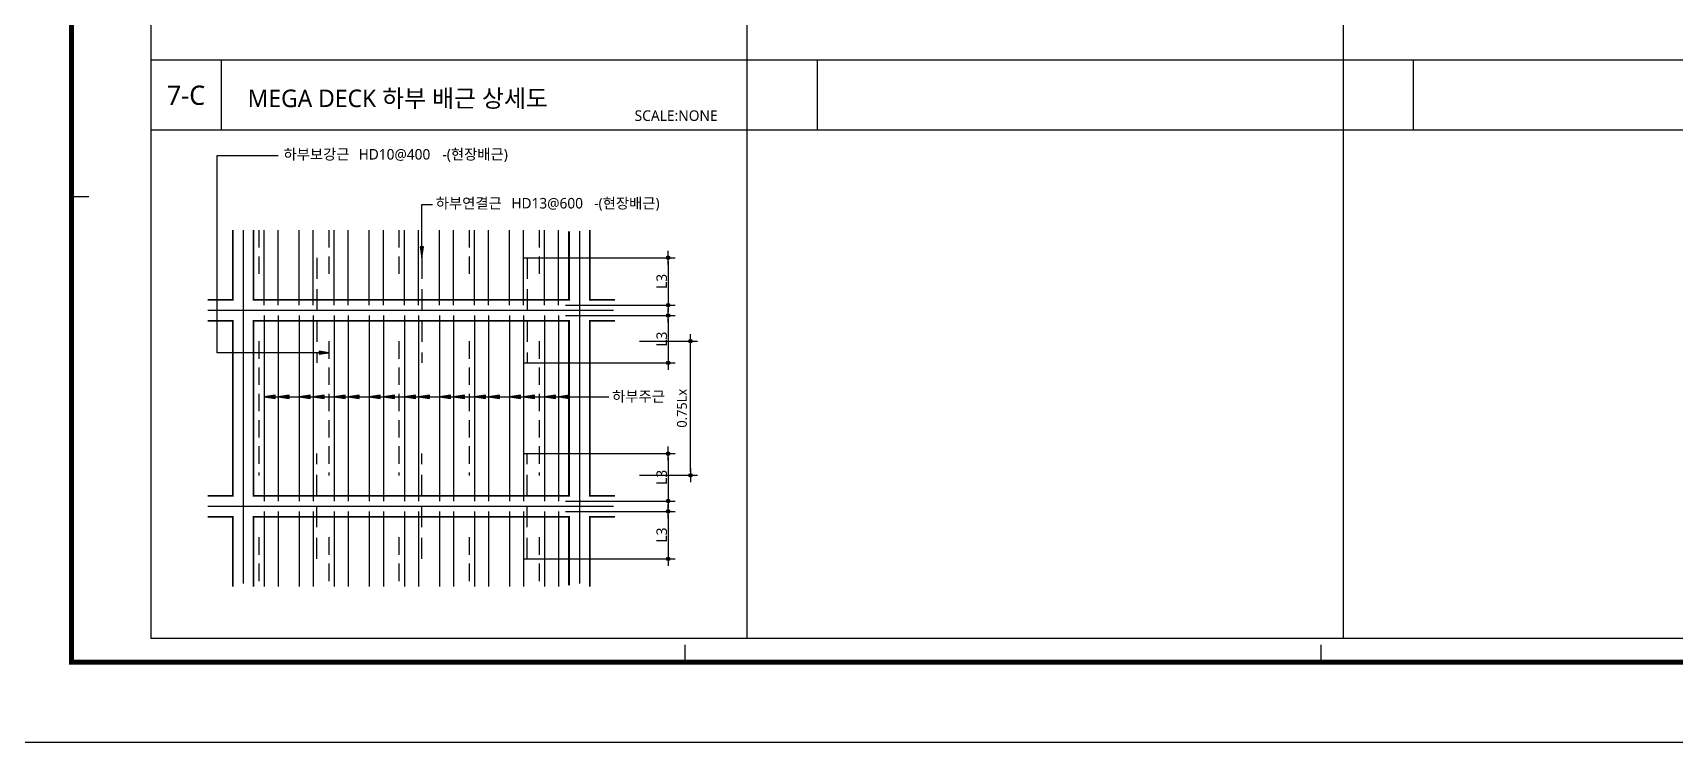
# Model space of a CAD drawing. Extents: x 10983 to 44623, y -18406 to 11294.
# Drawn here: x 27983 to 32667, y 5354 to 7378 of the extents above; entities that cross this region are included whole.
import ezdxf
from ezdxf.enums import TextEntityAlignment as Align

# ---------------------------------------------------------------- set-up
doc = ezdxf.new("R2010")
doc.units = 0
doc.header["$LTSCALE"] = 100
doc.header["$MEASUREMENT"] = 0
doc.header["$PDMODE"] = 3
doc.header["$PDSIZE"] = 10
doc.linetypes.add('CEN', pattern=[62, 60, -1, 0, -1])
doc.linetypes.add('HIDDENX2', pattern=[0.75, 0.5, -0.25])
doc.layers.get('0').update_dxf_attribs({"linetype": 'CONTINUOUS'})
doc.layers.get('Defpoints').update_dxf_attribs({"color": 165, "linetype": 'CONTINUOUS'})
for name, color, linetype in [('$$주근(이음근)', 130, 'CEN'), ('7DIM', 7, 'CONTINUOUS'), ('CEN', 1, 'CEN'), ('D-TEX1', 6, 'CONTINUOUS'), ('D-TEX3', 9, 'CONTINUOUS'), ('DIM', 7, 'CONTINUOUS'), ('E', 115, 'CONTINUOUS'), ('form', 7, 'CONTINUOUS'), ('H', 8, 'CONTINUOUS'), ('h3', 1, 'CONTINUOUS'), ('NDS_DCN', 10, 'CONTINUOUS'), ('TEXT', 3, 'CONTINUOUS'), ('TG-TABLE.TEX', 7, 'CONTINUOUS'), ('TXT', 3, 'CONTINUOUS'), ('이름', 7, 'CONTINUOUS')]:
    doc.layers.add(name, color=color, linetype=linetype)
doc.layers.add('AM_0', color=7, linetype='CONTINUOUS', lineweight=35)
doc.styles.add('H', font='malgun.ttf', dxfattribs={"width": 0.9})
doc.styles.get("Standard").update_dxf_attribs({"font": ''})
doc.styles.add('VICON TEXT', font='malgun.ttf')
doc.styles.add('맑은고딕', font='malgun.ttf')
doc.styles.get('Standard').set_extended_font_data('Haansoft Dotum')
doc.dimstyles.get("Standard").update_dxf_attribs({"dimtxt": 0.18, "dimasz": 0.18, "dimexe": 0.18, "dimexo": 0.0625, "dimgap": 0.09, "dimtad": 0, "dimtih": 1, "dimtoh": 1, "dimdec": 4, "dimzin": 0, "dimdsep": 46, "dimtxsty": 'Standard', "dimcen": 0.09, "dimadec": 0, "dimazin": 0, "dimtfac": 1, "dimtdec": 4, "dimtofl": 0, "dimtmove": 0, "dimatfit": 3, "dimfxl": 1, "dimtolj": 1, "dimtzin": 0, "dimarcsym": 0})

# ---------------------------------------------------------------- blocks, each defined once
blk = doc.blocks.new('Deck_Sh03')
at = {"layer": 'Defpoints'}
blk.add_lwpolyline([(-517.5, -296.1), (7892.5, -296.1), (7892.5, 5644), (-517.5, 5644)], close=True, dxfattribs=at)
at = {"layer": 'form', "color": 30}
for p, q in [((-226.8, 1261.3), (-176.8, 1261.3)), ((1523.9, -68.2), (1523.9, -18.2)), ((3337.4, -68.2), (3337.4, -18.2))]:
    blk.add_line(p, q, dxfattribs=at)
at = {"layer": 'form', "color": 30, "const_width": 14.2}
blk.add_lwpolyline([(-226.8, 5250), (-226.8, -68.2), (7726.8, -68.2), (7726.8, 5250)], close=True, dxfattribs=at)
at = {"layer": 'TG-TABLE.TEX', "color": 3, "ltscale": 0.5, "style": 'VICON TEXT'}
blk.add_attdef('DKTYT', text='', height=100, dxfattribs=at).set_placement((2425.2, 5047), align=Align.RIGHT)
at = {"layer": 'TXT', "ltscale": 0.5, "style": 'VICON TEXT'}
blk.add_attdef('DKTYR', text='', height=45, dxfattribs=at).set_placement((7248.4, 1495), align=Align.RIGHT)
blk = doc.blocks.new('DIMDOT')
at = {"color": 0}
blk.add_line((-2, 0), (2, 0), dxfattribs=at)
for radius in [0.5, 0.25]:
    blk.add_circle((0, 0), radius, dxfattribs=at)
blk = doc.blocks.new('*D44')
at = {"layer": '7DIM', "linetype": 'ByBlock', "lineweight": -2}
for p, q in [((1062.9, 1086.2), (1495.1, 1086.2)), ((1475.1, 1076.2), (1475.1, 960.9)), ((1182.9, 950.9), (1495.1, 950.9))]:
    blk.add_line(p, q, dxfattribs=at)
at = {"layer": 'Defpoints', "color": 0, "ltscale": 0.5}
for p in [(1042.9, 1086.2), (1162.9, 950.9), (1475.1, 950.9)]:
    blk.add_point(p, dxfattribs=at)
at = {"layer": '7DIM', "lineweight": -2, "ltscale": 0.5, "xscale": 10, "yscale": 10, "zscale": 10}
for p, rotation in [((1475.1, 1086.2), 90), ((1475.1, 950.9), 270)]:
    blk.add_blockref('DIMDOT', p, dxfattribs=dict(at, rotation=rotation))
at = {"layer": '7DIM', "color": 9, "ltscale": 0.5, "insert": (1457.1, 1018.6), "char_height": 30, "attachment_point": 5, "rotation": 90, "style": 'VICON TEXT'}
blk.add_mtext('\\A1;L3', dxfattribs=at)
blk = doc.blocks.new('_Open30')
at = {"color": 0, "linetype": 'ByBlock', "lineweight": -2}
for p, q in [((-1, 0.27), (0, 0)), ((0, 0), (-1, -0.27)), ((0, 0), (-1, 0))]:
    blk.add_line(p, q, dxfattribs=at)
blk = doc.blocks.new('*D45')
at = {"layer": '7DIM', "linetype": 'ByBlock', "lineweight": -2}
for p, q in [((1182.9, 921.5), (1495.1, 921.5)), ((1475.1, 911.5), (1475.1, 796.2)), ((1062.9, 786.2), (1495.1, 786.2))]:
    blk.add_line(p, q, dxfattribs=at)
at = {"layer": 'Defpoints', "color": 0, "ltscale": 0.5}
for p in [(1162.9, 921.5), (1042.9, 786.2), (1475.1, 786.2)]:
    blk.add_point(p, dxfattribs=at)
at = {"layer": '7DIM', "lineweight": -2, "ltscale": 0.5, "xscale": 10, "yscale": 10, "zscale": 10}
for p, rotation in [((1475.1, 921.5), 90), ((1475.1, 786.2), 270)]:
    blk.add_blockref('DIMDOT', p, dxfattribs=dict(at, rotation=rotation))
at = {"layer": '7DIM', "color": 9, "ltscale": 0.5, "insert": (1457.1, 853.9), "char_height": 30, "attachment_point": 5, "rotation": 90, "style": 'VICON TEXT'}
blk.add_mtext('\\A1;L3', dxfattribs=at)
blk = doc.blocks.new('*D46')
at = {"layer": '7DIM', "linetype": 'ByBlock', "lineweight": -2}
for p, q in [((1062.9, 527.2), (1495.1, 527.2)), ((1475.1, 517.2), (1475.1, 401.9)), ((1182.9, 391.9), (1495.1, 391.9))]:
    blk.add_line(p, q, dxfattribs=at)
at = {"layer": 'Defpoints', "color": 0, "ltscale": 0.5}
for p in [(1042.9, 527.2), (1162.9, 391.9), (1475.1, 391.9)]:
    blk.add_point(p, dxfattribs=at)
at = {"layer": '7DIM', "lineweight": -2, "ltscale": 0.5, "xscale": 10, "yscale": 10, "zscale": 10}
for p, rotation in [((1475.1, 527.2), 90), ((1475.1, 391.9), 270)]:
    blk.add_blockref('DIMDOT', p, dxfattribs=dict(at, rotation=rotation))
at = {"layer": '7DIM', "color": 9, "ltscale": 0.5, "insert": (1457.1, 459.6), "char_height": 30, "attachment_point": 5, "rotation": 90, "style": 'VICON TEXT'}
blk.add_mtext('\\A1;L3', dxfattribs=at)
blk = doc.blocks.new('*D47')
at = {"layer": '7DIM', "linetype": 'ByBlock', "lineweight": -2}
for p, q in [((1182.9, 362.5), (1495.1, 362.5)), ((1475.1, 352.5), (1475.1, 237.2)), ((1062.9, 227.2), (1495.1, 227.2))]:
    blk.add_line(p, q, dxfattribs=at)
at = {"layer": 'Defpoints', "color": 0, "ltscale": 0.5}
for p in [(1162.9, 362.5), (1042.9, 227.2), (1475.1, 227.2)]:
    blk.add_point(p, dxfattribs=at)
at = {"layer": '7DIM', "lineweight": -2, "ltscale": 0.5, "xscale": 10, "yscale": 10, "zscale": 10}
for p, rotation in [((1475.1, 362.5), 90), ((1475.1, 227.2), 270)]:
    blk.add_blockref('DIMDOT', p, dxfattribs=dict(at, rotation=rotation))
at = {"layer": '7DIM', "color": 9, "ltscale": 0.5, "insert": (1457.1, 294.9), "char_height": 30, "attachment_point": 5, "rotation": 90, "style": 'VICON TEXT'}
blk.add_mtext('\\A1;L3', dxfattribs=at)
blk = doc.blocks.new('ARR_TXT_MB01')
at = {"layer": 'D-TEX3', "linetype": 'ByBlock'}
h = blk.add_hatch(color=256, dxfattribs=at)
h.paths.add_polyline_path([(479.9, 819.2), (479.9, 815), (507.6, 815)])
h.paths.add_polyline_path([(479.9, 815), (479.9, 810.9), (507.6, 815)])
blk.add_lwpolyline([(479.9, 819.2), (479.9, 810.9), (507.6, 815), (479.9, 819.2)], dxfattribs=at)
at = {"layer": 'DIM'}
blk.add_lwpolyline([(507.6, 815), (189.2, 815), (189.2, 1378.3), (363.4, 1378.3)], dxfattribs=at)
at = {"layer": '이름', "color": 7}
for q in [(1093.4, 3590.5), (1117.9, 3590.5)]:
    blk.add_line((1105.7, 3617.6), q, dxfattribs=at)
at = {"layer": '이름'}
blk.add_lwpolyline([(1105.7, 3617.6), (1105.7, 3513.8), (1134.3, 3513.8)], dxfattribs=at)
at = {"layer": 'D-TEX3', "color": 30, "ltscale": 0.5, "style": 'H', "width": 0.9}
blk.add_attdef('BAM', (1325.5, 3496.9), '', height=30, dxfattribs=at)
at = {"layer": 'D-TEX3', "color": 30, "ltscale": 0.5, "style": 'VICON TEXT'}
blk.add_attdef('BAM', (592.5, 1366.4), '', height=30, dxfattribs=at)
at = {"layer": 'TEXT', "color": 9, "style": 'VICON TEXT'}
for s, p in [('하부보강근', (378.3, 1366.4)), ('-(현장배근)', (831.4, 1366.4))]:
    blk.add_text(s, height=30, dxfattribs=at).set_placement(p)
at = {"layer": '이름', "style": 'H', "width": 0.9}
for s, p in [('하부보강근', (1136.8, 3496.5)), ('(현장배근)', (1524.9, 3496.9))]:
    blk.add_text(s, height=30, dxfattribs=at).set_placement(p)
blk = doc.blocks.new('*D25')
at = {"layer": 'Defpoints', "color": 0, "linetype": 'ByBlock', "transparency": 16777216}
for p in [(102594.1, 197.1), (102759.6, 197.1), (102594.1, -185.6)]:
    blk.add_point(p, dxfattribs=at)
at = {"layer": 'DIM', "linetype": 'ByBlock', "lineweight": -2, "transparency": 16777216}
for p, q in [((102614.1, 197.1), (102779.6, 197.1)), ((102759.6, -175.6), (102759.6, 187.1)), ((102614.1, -185.6), (102779.6, -185.6))]:
    blk.add_line(p, q, dxfattribs=at)
at = {"layer": 'DIM', "linetype": 'ByBlock', "lineweight": -2, "transparency": 16777216, "xscale": 10, "yscale": 10, "zscale": 10}
for p, rotation in [((102759.6, 197.1), 90), ((102759.6, -185.6), 270)]:
    blk.add_blockref('DIMDOT', p, dxfattribs=dict(at, rotation=rotation))
at = {"layer": 'DIM', "color": 210, "linetype": 'ByBlock', "transparency": 16777216, "insert": (102735.2, 5.7), "char_height": 40, "attachment_point": 5, "rotation": 90, "style": 'VICON TEXT'}
blk.add_mtext('\\A1;{\\H.7x;0.75Lx}', dxfattribs=at)
blk = doc.blocks.new('Deck_Sh04')
at = {"linetype": 'ByBlock'}
for p, q in [((0, 4950), (1700, 4950)), ((0, 4950), (0, 0)), ((200, 4950), (200, 4750)), ((1700, 4950), (1700, 0)), ((0, 4750), (1700, 4750)), ((0, 3300), (1700, 3300)), ((200, 3300), (200, 3100)), ((0, 3100), (1700, 3100)), ((1700, 1650), (0, 1650)), ((200, 1650), (200, 1450)), ((1700, 1450), (0, 1450)), ((1700, 0), (0, 0))]:
    blk.add_line(p, q, dxfattribs=at)
blk = doc.blocks.new('Deck_Dis_Basic')
at = {"layer": 'NDS_DCN', "linetype": 'ByBlock'}
h = blk.add_hatch(color=256, dxfattribs=at)
h.paths.add_polyline_path([(777.63998, 1117.62935), (772.92268, 1117.62935), (772.92268, 1086.20346)])
h.paths.add_polyline_path([(772.92268, 1117.62935), (768.20539, 1117.62935), (772.92268, 1086.20346)])
h = blk.add_hatch(color=256, dxfattribs=at)
h.paths.add_polyline_path([(354.36776, 684.76068), (354.36776, 689.47797), (322.94188, 689.47797)])
h.paths.add_polyline_path([(354.36776, 689.47797), (354.36776, 694.19526), (322.94188, 689.47797)])
h = blk.add_hatch(color=256, dxfattribs=at)
h.paths.add_polyline_path([(394.36776, 684.76068), (394.36776, 689.47797), (362.94188, 689.47797)])
h.paths.add_polyline_path([(394.36776, 689.47797), (394.36776, 694.19526), (362.94188, 689.47797)])
h = blk.add_hatch(color=256, dxfattribs=at)
h.paths.add_polyline_path([(454.36776, 684.76068), (454.36776, 689.47797), (422.94188, 689.47797)])
h.paths.add_polyline_path([(454.36776, 689.47797), (454.36776, 694.19526), (422.94188, 689.47797)])
h = blk.add_hatch(color=256, dxfattribs=at)
h.paths.add_polyline_path([(494.36776, 684.76068), (494.36776, 689.47797), (462.94188, 689.47797)])
h.paths.add_polyline_path([(494.36776, 689.47797), (494.36776, 694.19526), (462.94188, 689.47797)])
h = blk.add_hatch(color=256, dxfattribs=at)
h.paths.add_polyline_path([(554.36776, 684.76068), (554.36776, 689.47797), (522.94188, 689.47797)])
h.paths.add_polyline_path([(554.36776, 689.47797), (554.36776, 694.19526), (522.94188, 689.47797)])
h = blk.add_hatch(color=256, dxfattribs=at)
h.paths.add_polyline_path([(594.36776, 684.76068), (594.36776, 689.47797), (562.94188, 689.47797)])
h.paths.add_polyline_path([(594.36776, 689.47797), (594.36776, 694.19526), (562.94188, 689.47797)])
h = blk.add_hatch(color=256, dxfattribs=at)
h.paths.add_polyline_path([(654.36776, 684.76068), (654.36776, 689.47797), (622.94188, 689.47797)])
h.paths.add_polyline_path([(654.36776, 689.47797), (654.36776, 694.19526), (622.94188, 689.47797)])
h = blk.add_hatch(color=256, dxfattribs=at)
h.paths.add_polyline_path([(694.36776, 684.76068), (694.36776, 689.47797), (662.94188, 689.47797)])
h.paths.add_polyline_path([(694.36776, 689.47797), (694.36776, 694.19526), (662.94188, 689.47797)])
h = blk.add_hatch(color=256, dxfattribs=at)
h.paths.add_polyline_path([(754.36776, 684.76068), (754.36776, 689.47797), (722.94188, 689.47797)])
h.paths.add_polyline_path([(754.36776, 689.47797), (754.36776, 694.19526), (722.94188, 689.47797)])
h = blk.add_hatch(color=256, dxfattribs=at)
h.paths.add_polyline_path([(794.36776, 684.76068), (794.36776, 689.47797), (762.94188, 689.47797)])
h.paths.add_polyline_path([(794.36776, 689.47797), (794.36776, 694.19526), (762.94188, 689.47797)])
h = blk.add_hatch(color=256, dxfattribs=at)
h.paths.add_polyline_path([(854.36776, 684.76068), (854.36776, 689.47797), (822.94188, 689.47797)])
h.paths.add_polyline_path([(854.36776, 689.47797), (854.36776, 694.19526), (822.94188, 689.47797)])
h = blk.add_hatch(color=256, dxfattribs=at)
h.paths.add_polyline_path([(894.36776, 684.76068), (894.36776, 689.47797), (862.94188, 689.47797)])
h.paths.add_polyline_path([(894.36776, 689.47797), (894.36776, 694.19526), (862.94188, 689.47797)])
h = blk.add_hatch(color=256, dxfattribs=at)
h.paths.add_polyline_path([(954.36776, 684.76068), (954.36776, 689.47797), (922.94188, 689.47797)])
h.paths.add_polyline_path([(954.36776, 689.47797), (954.36776, 694.19526), (922.94188, 689.47797)])
h = blk.add_hatch(color=256, dxfattribs=at)
h.paths.add_polyline_path([(994.36776, 684.76068), (994.36776, 689.47797), (962.94188, 689.47797)])
h.paths.add_polyline_path([(994.36776, 689.47797), (994.36776, 694.19526), (962.94188, 689.47797)])
h = blk.add_hatch(color=256, dxfattribs=at)
h.paths.add_polyline_path([(1054.36776, 684.76068), (1054.36776, 689.47797), (1022.94188, 689.47797)])
h.paths.add_polyline_path([(1054.36776, 689.47797), (1054.36776, 694.19526), (1022.94188, 689.47797)])
h = blk.add_hatch(color=256, dxfattribs=at)
h.paths.add_polyline_path([(1094.36776, 684.76068), (1094.36776, 689.47797), (1062.94188, 689.47797)])
h.paths.add_polyline_path([(1094.36776, 689.47797), (1094.36776, 694.19526), (1062.94188, 689.47797)])
h = blk.add_hatch(color=256, dxfattribs=at)
h.paths.add_polyline_path([(1154.36776, 684.76068), (1154.36776, 689.47797), (1122.94188, 689.47797)])
h.paths.add_polyline_path([(1154.36776, 689.47797), (1154.36776, 694.19526), (1122.94188, 689.47797)])
h = blk.add_hatch(color=256, dxfattribs=at)
h.paths.add_polyline_path([(1194.36776, 684.76068), (1194.36776, 689.47797), (1162.94188, 689.47797)])
h.paths.add_polyline_path([(1194.36776, 689.47797), (1194.36776, 694.19526), (1162.94188, 689.47797)])
at = {"layer": '$$주근(이음근)', "linetype": 'HIDDENX2', "ltscale": 1.2}
for p, q in [((472.92268, 1086.20346), (472.92268, 786.20346)), ((772.92268, 1086.20346), (772.92268, 786.20346)), ((1072.92268, 1086.20346), (1072.92268, 786.20346)), ((472.92268, 227.20346), (472.92268, 527.20346)), ((772.92268, 227.20346), (772.92268, 527.20346)), ((1072.92268, 227.20346), (1072.92268, 527.20346))]:
    blk.add_line(p, q, dxfattribs=at)
at = {"linetype": 'ByBlock'}
for p, q in [((0, 4950), (0, 0)), ((1700, 4950), (1700, 0)), ((1700, 1650), (0, 1650)), ((200, 1650), (200, 1450)), ((1700, 1450), (0, 1450)), ((1700, 0), (0, 0))]:
    blk.add_line(p, q, dxfattribs=at)
at = {"layer": '7DIM', "linetype": 'ByBlock', "const_width": 5}
for points in [[(161.93925, 965.90346), (233.54188, 965.90346), (233.54188, 1165.07836)], [(292.94188, 1165.07836), (292.94188, 965.90346), (1192.54188, 965.90346), (1192.54188, 1162.03581)], [(1323.54451, 965.90346), (1251.94188, 965.90346), (1251.94188, 1165.07836)], [(161.93925, 906.50346), (233.54188, 906.50346), (233.54188, 406.90346), (161.93925, 406.90346)], [(292.94188, 906.50346), (1192.54188, 906.50346), (1192.54188, 406.90346), (292.94188, 406.90346), (292.94188, 906.50346)], [(1323.54451, 906.50346), (1251.94188, 906.50346), (1251.94188, 406.90346), (1323.54451, 406.90346)], [(161.93925, 347.10346), (233.54188, 347.10346), (233.54188, 147.92857)], [(292.94188, 147.92857), (292.94188, 347.10346), (1192.54188, 347.10346), (1192.54188, 150.97111)], [(1323.54451, 347.10346), (1251.94188, 347.10346), (1251.94188, 147.92857)]]:
    blk.add_lwpolyline(points, dxfattribs=at)
at = {"layer": 'CEN', "color": 8}
for p, q in [((263.24188, 1165.07836), (263.24188, 156.97528)), ((1222.24188, 1162.03581), (1222.24188, 156.97528)), ((161.93925, 936.20346), (1319.00753, 936.20346)), ((161.93925, 377.20346), (1319.00753, 377.20346))]:
    blk.add_line(p, q, dxfattribs=at)
at = {"layer": 'E', "color": 7}
for p, q in [((322.94188, 950.90346), (322.94188, 1165.07836)), ((362.94188, 950.90346), (362.94188, 1165.07836)), ((422.94188, 950.90346), (422.94188, 1165.07836)), ((462.94188, 950.90346), (462.94188, 1165.07836)), ((522.94188, 950.90346), (522.94188, 1165.07836)), ((562.94188, 950.90346), (562.94188, 1165.07836)), ((622.94188, 950.90346), (622.94188, 1165.07836)), ((662.94188, 950.90346), (662.94188, 1165.07836)), ((722.94188, 950.90346), (722.94188, 1165.07836)), ((762.94188, 950.90346), (762.94188, 1165.07836)), ((822.94188, 950.90346), (822.94188, 1165.07836)), ((862.94188, 950.90346), (862.94188, 1165.07836)), ((922.94188, 950.90346), (922.94188, 1165.07836)), ((962.94188, 950.90346), (962.94188, 1165.07836)), ((1022.94188, 950.90346), (1022.94188, 1165.07836)), ((1062.94188, 950.90346), (1062.94188, 1165.07836)), ((1122.94188, 950.90346), (1122.94188, 1165.07836)), ((1162.94188, 950.90346), (1162.94188, 1165.07836)), ((322.94188, 921.50346), (322.94188, 391.90346)), ((362.94188, 921.50346), (362.94188, 391.90346)), ((422.94188, 921.50346), (422.94188, 391.90346)), ((462.94188, 921.50346), (462.94188, 391.90346)), ((522.94188, 921.50346), (522.94188, 391.90346)), ((562.94188, 921.50346), (562.94188, 391.90346)), ((622.94188, 921.50346), (622.94188, 391.90346)), ((662.94188, 921.50346), (662.94188, 391.90346)), ((722.94188, 921.50346), (722.94188, 391.90346)), ((762.94188, 921.50346), (762.94188, 391.90346)), ((822.94188, 921.50346), (822.94188, 391.90346)), ((862.94188, 921.50346), (862.94188, 391.90346)), ((922.94188, 921.50346), (922.94188, 391.90346)), ((962.94188, 921.50346), (962.94188, 391.90346)), ((1022.94188, 921.50346), (1022.94188, 391.90346)), ((1062.94188, 921.50346), (1062.94188, 391.90346)), ((1122.94188, 921.50346), (1122.94188, 391.90346)), ((1162.94188, 921.50346), (1162.94188, 391.90346)), ((322.94188, 362.50346), (322.94188, 148.32857)), ((362.94188, 362.50346), (362.94188, 148.32857)), ((422.94188, 362.50346), (422.94188, 148.32857)), ((462.94188, 362.50346), (462.94188, 148.32857)), ((522.94188, 362.50346), (522.94188, 148.32857)), ((562.94188, 362.50346), (562.94188, 148.32857)), ((622.94188, 362.50346), (622.94188, 148.32857)), ((662.94188, 362.50346), (662.94188, 148.32857)), ((722.94188, 362.50346), (722.94188, 148.32857)), ((762.94188, 362.50346), (762.94188, 148.32857)), ((822.94188, 362.50346), (822.94188, 148.32857)), ((862.94188, 362.50346), (862.94188, 148.32857)), ((922.94188, 362.50346), (922.94188, 148.32857)), ((962.94188, 362.50346), (962.94188, 148.32857)), ((1022.94188, 362.50346), (1022.94188, 148.32857)), ((1062.94188, 362.50346), (1062.94188, 148.32857)), ((1122.94188, 362.50346), (1122.94188, 148.32857)), ((1162.94188, 362.50346), (1162.94188, 148.32857))]:
    blk.add_line(p, q, dxfattribs=at)
at = {"layer": 'NDS_DCN', "linetype": 'ByBlock'}
for p, q in [((772.92268, 1086.20346), (772.92268, 1238.29348)), ((772.92268, 1238.29348), (802.92268, 1238.29348)), ((322.94188, 689.47797), (1305.91078, 689.47797))]:
    blk.add_line(p, q, dxfattribs=at)
for points in [[(777.63998, 1117.62935), (768.20539, 1117.62935), (772.92268, 1086.20346), (777.63998, 1117.62935)], [(354.36776, 684.76068), (354.36776, 694.19526), (322.94188, 689.47797), (354.36776, 684.76068)], [(394.36776, 684.76068), (394.36776, 694.19526), (362.94188, 689.47797), (394.36776, 684.76068)], [(454.36776, 684.76068), (454.36776, 694.19526), (422.94188, 689.47797), (454.36776, 684.76068)], [(494.36776, 684.76068), (494.36776, 694.19526), (462.94188, 689.47797), (494.36776, 684.76068)], [(554.36776, 684.76068), (554.36776, 694.19526), (522.94188, 689.47797), (554.36776, 684.76068)], [(594.36776, 684.76068), (594.36776, 694.19526), (562.94188, 689.47797), (594.36776, 684.76068)], [(654.36776, 684.76068), (654.36776, 694.19526), (622.94188, 689.47797), (654.36776, 684.76068)], [(694.36776, 684.76068), (694.36776, 694.19526), (662.94188, 689.47797), (694.36776, 684.76068)], [(754.36776, 684.76068), (754.36776, 694.19526), (722.94188, 689.47797), (754.36776, 684.76068)], [(794.36776, 684.76068), (794.36776, 694.19526), (762.94188, 689.47797), (794.36776, 684.76068)], [(854.36776, 684.76068), (854.36776, 694.19526), (822.94188, 689.47797), (854.36776, 684.76068)], [(894.36776, 684.76068), (894.36776, 694.19526), (862.94188, 689.47797), (894.36776, 684.76068)], [(954.36776, 684.76068), (954.36776, 694.19526), (922.94188, 689.47797), (954.36776, 684.76068)], [(994.36776, 684.76068), (994.36776, 694.19526), (962.94188, 689.47797), (994.36776, 684.76068)], [(1054.36776, 684.76068), (1054.36776, 694.19526), (1022.94188, 689.47797), (1054.36776, 684.76068)], [(1094.36776, 684.76068), (1094.36776, 694.19526), (1062.94188, 689.47797), (1094.36776, 684.76068)], [(1154.36776, 684.76068), (1154.36776, 694.19526), (1122.94188, 689.47797), (1154.36776, 684.76068)], [(1194.36776, 684.76068), (1194.36776, 694.19526), (1162.94188, 689.47797), (1194.36776, 684.76068)]]:
    blk.add_lwpolyline(points, dxfattribs=at)
at = {"layer": 'D-TEX1', "color": 9, "linetype": 'ByBlock', "style": 'VICON TEXT'}
for s, p in [('하부연결근 ', (812.56406, 1226.77561)), ('-(현장배근)', (1264.30023, 1226.77561)), ('하부주근', (1315.55215, 675.42004))]:
    blk.add_text(s, height=30, dxfattribs=at).set_placement(p)
at = {"layer": 'D-TEX3', "color": 9, "style": '맑은고딕'}
blk.add_text('SCALE:NONE', height=30.154091, dxfattribs=at).set_placement((1379.66408, 1476.63514))
at = {"layer": 'D-TEX3', "color": 9, "linetype": 'ByBlock', "ltscale": 0.5, "style": '맑은고딕'}
for tag, p in [('DK-NM1', (100, 4825.89316)), ('DK-NM2', (100, 3175.89316)), ('DK-NM3', (100, 1522.39024))]:
    blk.add_attdef(tag, text='', height=55, dxfattribs=at).set_placement(p, align=Align.CENTER)
at = {"layer": 'D-TEX3', "color": 30, "linetype": 'ByBlock', "ltscale": 0.5}
for tag, p, height, style in [('NAME', (578.91348, 4655.39956), 50, '맑은고딕'), ('DTS', (775.02404, 2996.85035), 30, 'VICON TEXT'), ('CTS', (1025.02404, 2856.67482), 30, 'VICON TEXT'), ('CBS', (1028.14934, 1226.77561), 30, 'VICON TEXT')]:
    blk.add_attdef(tag, p, '', height=height, dxfattribs=dict(at, style=style))
at = {"layer": 'D-TEX3', "color": 30, "ltscale": 0.5, "style": 'H', "width": 0.9}
for tag, p in [('DTS', (950.46, 4092.53136)), ('TGT', (338.15036, 4008.10602)), ('TGL', (1603.29459, 3971.78399)), ('TGB', (340.63197, 3720.45563))]:
    blk.add_attdef(tag, p, '', height=30, dxfattribs=at)
at = {"layer": 'D-TEX3', "color": 30, "style": 'VICON TEXT'}
for tag, p in [('TC', (120.2153, 3924.08707)), ('DD', (201.48537, 3900.08968)), ('THK', (50.29682, 3753.13846)), ('TGH', (120.29682, 3724.88155)), ('BC', (190.2153, 3590.13347))]:
    blk.add_attdef(tag, text='', height=30, rotation=90, dxfattribs=at).set_placement(p, align=Align.CENTER)
at = {"layer": '7DIM', "linetype": 'ByBlock'}
for base, p1, p2, picture, middle in [((1475.06428, 950.90346), (1042.94188, 1086.20346), (1162.94188, 950.90346), '*D44', (1457.06496, 1018.55346)), ((1475.06428, 786.20346), (1162.94188, 921.50346), (1042.94188, 786.20346), '*D45', (1457.06496, 853.85346)), ((1475.06428, 391.90346), (1042.94188, 527.20346), (1162.94188, 391.90346), '*D46', (1457.06496, 459.55346)), ((1475.06428, 227.20346), (1162.94188, 362.50346), (1042.94188, 227.20346), '*D47', (1457.06496, 294.85346))]:
    dim = blk.add_linear_dim(base=base, p1=p1, p2=p2, angle=90, text='L3', dimstyle='Standard', override={"dimscale": 10, "dimtxt": 3, "dimasz": 1, "dimexe": 2, "dimexo": 2, "dimgap": 0.25, "dimtad": 1, "dimtih": 0, "dimtoh": 0, "dimdec": 0, "dimzin": 8, "dimtxsty": 'VICON TEXT', "dimblk": 'DIMDOT', "dimcen": 0, "dimdle": 2, "dimclrd": 256, "dimclre": 256, "dimclrt": 9, "dimtfac": 0.1, "dimtdec": 0, "dimtix": 1, "dimtofl": 1, "dimtmove": 2, "dimldrblk": 'Open30', "dimtvp": 0.093333, "dimtzin": 8}, dxfattribs=at)
    dim.commit()
    dim.dimension.update_dxf_attribs({"geometry": picture, "text_midpoint": middle})
blk = doc.blocks.new('Bar_MB400')
at = {"layer": 'AM_0'}
for centre in [(364.3, 3630.6), (1105.7, 3630.6)]:
    blk.add_circle(centre, 12, dxfattribs=at)
at = {"layer": 'H', "color": 12, "linetype": 'Continuous', "ltscale": 0.5}
for p, q in [((367.3, 3618.9), (352.7, 3633.6)), ((354, 3624.3), (370.6, 3640.9)), ((354.8, 3638), (357, 3640.1)), ((374.7, 3624.4), (358.2, 3640.9)), ((361.4, 3618.9), (376, 3633.5)), ((373.1, 3638.9), (372.6, 3639.3)), ((1093.7, 3631.6), (1104.6, 3642.6)), ((1111.4, 3620), (1095.1, 3636.4)), ((1097.1, 3622.2), (1114.1, 3639.2)), ((1117.2, 3627.1), (1102.2, 3642.1)), ((1106.3, 3618.6), (1117.7, 3630))]:
    blk.add_line(p, q, dxfattribs=at)
at = {"layer": 'h3', "color": 3, "linetype": 'HIDDENX2'}
for p, q in [((307.5, 1165.1), (307.5, 1024.3)), ((507.5, 1165.1), (507.5, 1024.3)), ((707.5, 1165.1), (707.5, 1024.3)), ((907.5, 1165.1), (907.5, 1024.3)), ((1107.5, 1165.1), (1107.5, 1024.3)), ((307.5, 848.1), (307.5, 465.3)), ((507.5, 848.1), (507.5, 465.3)), ((707.5, 848.1), (707.5, 465.3)), ((907.5, 848.1), (907.5, 465.3)), ((1107.5, 848.1), (1107.5, 465.3)), ((307.5, 288.7), (307.5, 147.9)), ((507.5, 288.7), (507.5, 147.9)), ((707.5, 288.7), (707.5, 147.9)), ((907.5, 288.7), (907.5, 147.9)), ((1107.5, 288.7), (1107.5, 147.9))]:
    blk.add_line(p, q, dxfattribs=at)
at = {"layer": 'DIM', "linetype": 'ByBlock'}
dim = blk.add_linear_dim(base=(1539.3, 848.1), p1=(1373.7, 465.3), p2=(1373.7, 848.1), angle=90, text='{\\H.7x;0.75Lx}', dimstyle='Standard', override={"dimscale": 10, "dimtxt": 4, "dimasz": 1, "dimexe": 2, "dimexo": 2, "dimgap": 1, "dimtad": 1, "dimtih": 0, "dimtoh": 0, "dimdec": 0, "dimzin": 8, "dimtxsty": 'VICON TEXT', "dimblk": 'DIMDOT', "dimcen": 0, "dimdle": 2, "dimclrd": 256, "dimclre": 256, "dimclrt": 210, "dimtfac": 0.1, "dimtdec": 0, "dimtix": 1, "dimtofl": 1, "dimtmove": 2, "dimldrblk": 'Open30', "dimtvp": 0.093333, "dimtzin": 8}, dxfattribs=at)
dim.commit()
dim.dimension.update_dxf_attribs({"geometry": '*D25', "text_midpoint": (1514.8, 656.7), "insert": (-101220.4, 651)})

msp = doc.modelspace()

# ---------------------------------------------------------------- block references
at = {"ltscale": 0.5}
msp.add_blockref('Deck_Sh03', (28320, 5650), dxfattribs=at)
at = {"layer": 'D-TEX3', "ltscale": 0.5}
msp.add_blockref('Bar_MB400', (28320, 5650), dxfattribs=at)
ref = msp.add_blockref('ARR_TXT_MB01', (28320, 5650), dxfattribs=at)
ref.add_attrib('BAM', 'HD10@400', (28912.5, 7016.4), dxfattribs={"color": 30, "ltscale": 0.5, "height": 30, "style": 'VICON TEXT'})
ref.add_attrib('BAM', 'HD10@400', (29645.5, 9146.9), dxfattribs={"color": 30, "ltscale": 0.5, "height": 30, "style": 'H', "width": 0.9})
at = {"layer": 'NDS_DCN', "ltscale": 0.5}
ref = msp.add_blockref('Deck_Dis_Basic', (28320, 5650), dxfattribs=at)
ref.add_attrib('DK-NM3', '7-C', dxfattribs={"layer": 'D-TEX3', "color": 9, "linetype": 'ByBlock', "ltscale": 0.5, "height": 55, "style": '맑은고딕'}).set_placement((28420, 7172.4), align=Align.CENTER)
ref.add_attrib('CBS', 'HD13@600', (29348.1, 6876.8), dxfattribs={"layer": 'D-TEX3', "color": 30, "linetype": 'ByBlock', "ltscale": 0.5, "height": 30, "style": 'VICON TEXT'})
for p in [(30020, 5650), (31720, 5650)]:
    msp.add_blockref('Deck_Sh04', p, dxfattribs=at)

# ---------------------------------------------------------------- texts
at = {"layer": 'D-TEX3', "ltscale": 0.5, "style": '맑은고딕'}
msp.add_text('MEGA DECK 하부 배근 상세도', height=50, dxfattribs=at).set_placement((28596, 7166))

doc.saveas('drawing.dxf')
